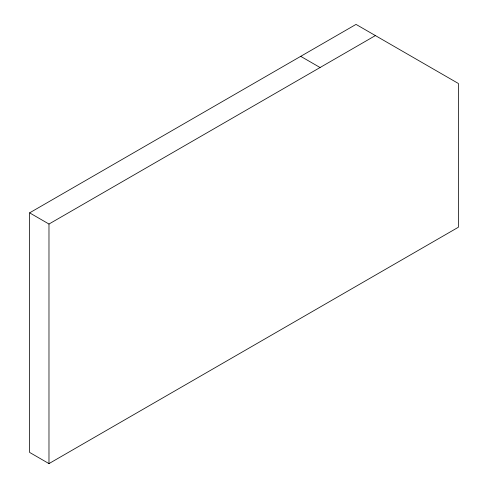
<?xml version="1.0" encoding="UTF-8"?>
<svg xmlns="http://www.w3.org/2000/svg" width="488" height="488" viewBox="0 0 488 488"><rect width="100%" height="100%" fill="white"/><g stroke="black" fill="none" stroke-linecap="round" stroke-linejoin="round"><path stroke-width="0.73" d="M29.615 212.853L356.033 24.4L458.385 83.491L458.385 227.231L48.977 463.6L29.615 452.419L29.615 212.853L48.977 224.035L375.394 35.581M300.706 56.34L320.073 67.521M48.977 224.035L48.977 463.6"/></g></svg>
